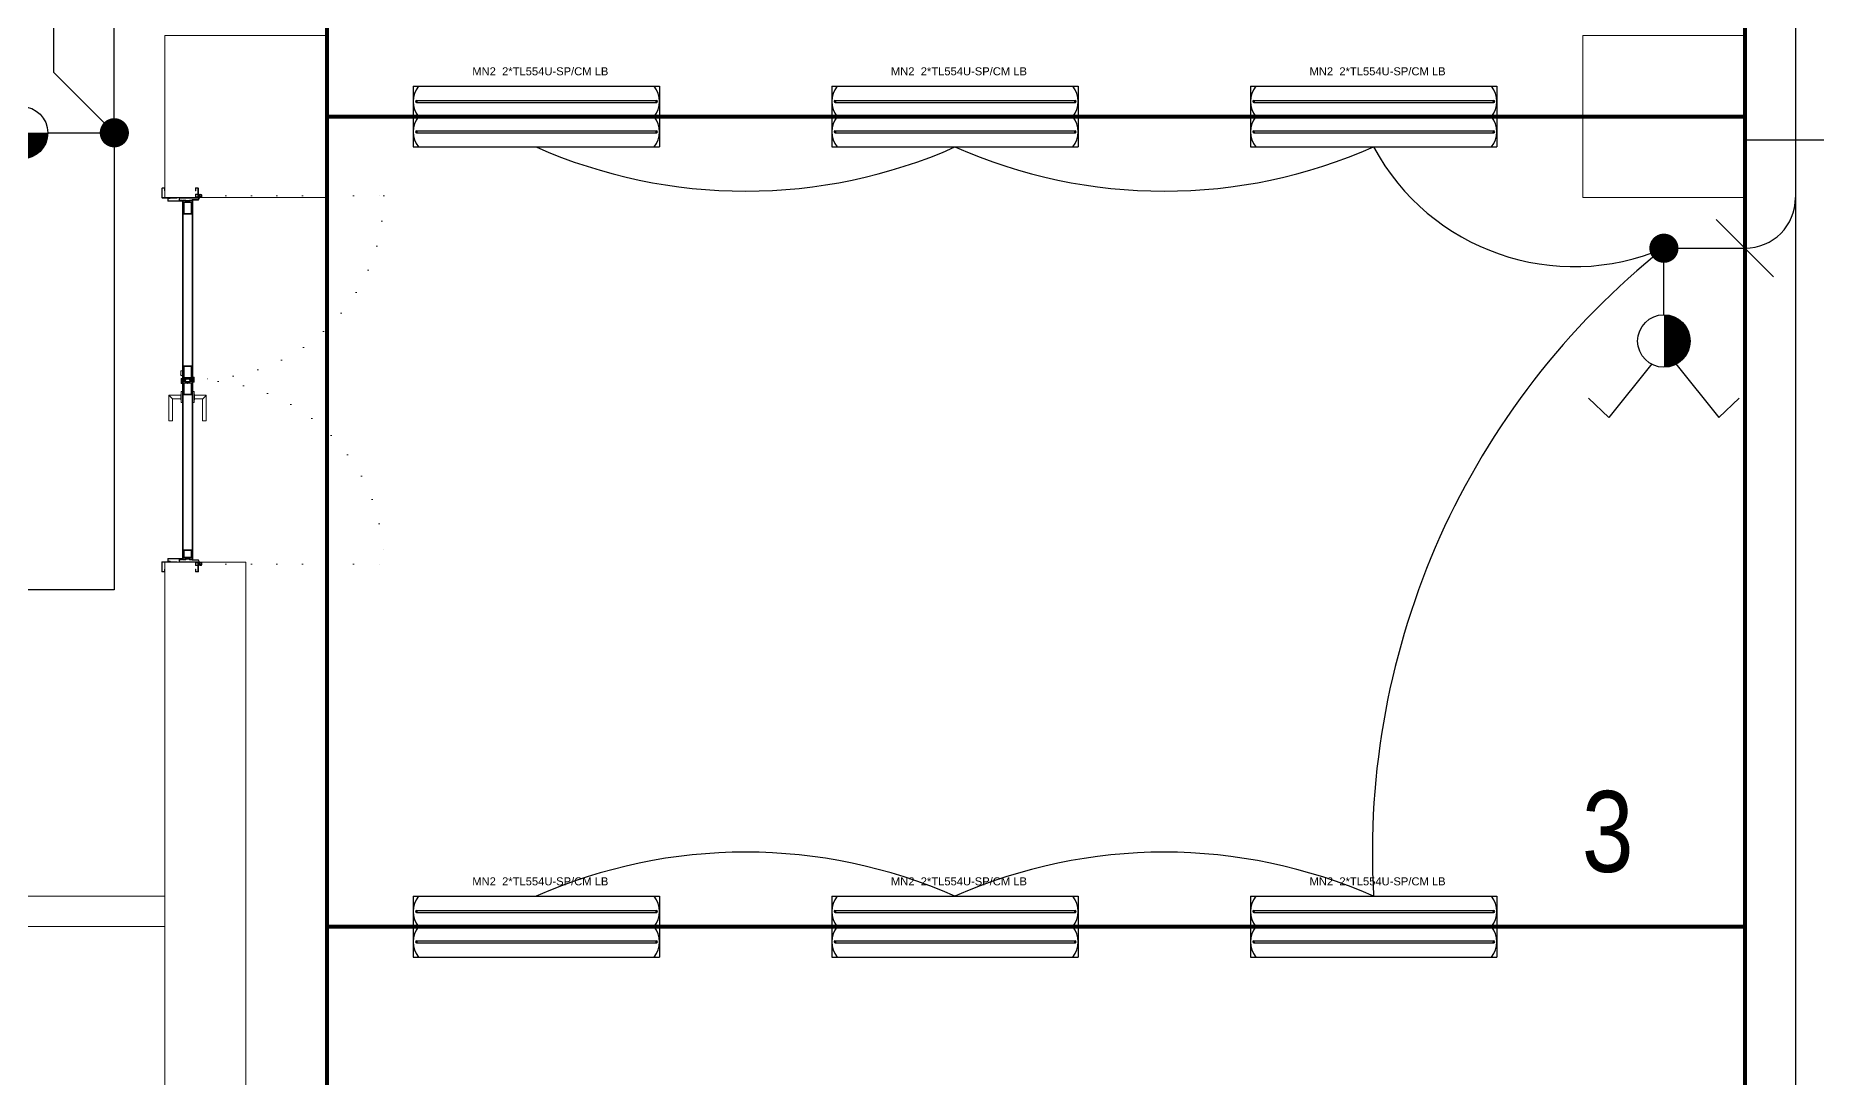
# Model space of a CAD drawing. Header units: metres. Extents: x -13316 to 152404, y -3899 to 30226.
# Drawn here: x 1116 to 1995, y 1486 to 2000 of the extents above; entities that cross this region are included whole.
import ezdxf
from ezdxf.enums import TextEntityAlignment as Align

# ---------------------------------------------------------------- set-up
doc = ezdxf.new("R2010")
doc.units = ezdxf.units.M
doc.header["$LTSCALE"] = 100
doc.header["$MEASUREMENT"] = 0
doc.linetypes.add('DOT2', pattern=[0.125, 0, -0.125])
doc.linetypes.add('HIDDEN', pattern=[0.375, 0.25, -0.125])
doc.layers.get('0').update_dxf_attribs({"color": 9, "lineweight": 9})
for name, color, linetype, lineweight in [('00', 9, 'Continuous', 9), ('01', 9, 'Continuous', 9), ('06B', 9, 'Continuous', 9), ('06C', 9, 'Continuous', 9), ('06D', 9, 'Continuous', 9), ('09', 9, 'Continuous', 9), ('10', 9, 'Continuous', 9), ('20', 9, 'DOT2', 9), ('21', 9, 'Continuous', 9), ('E-2x54 W SIVAÜSTÜ FLUORESAN YÜKSEK TAVAN ARMATÜRÜ', 7, 'Continuous', 30), ('E-KABLO', 7, 'Continuous', 30), ('E-KOMÜTATÖR ANAHTAR (ETANŞ)', 7, 'Continuous', 30), ('E-LINYE', 7, 'Continuous', 30)]:
    doc.layers.add(name, color=color, linetype=linetype, lineweight=lineweight)
doc.styles.add('Arial', font='arial.ttf', dxfattribs={"height": 2.5})
doc.styles.add('MuuM_TEXT-STANDART', font='ARIALN.TTF')

# ---------------------------------------------------------------- blocks, each defined once
blk = doc.blocks.new('2x54 W SIVAÜSTÜ FLUORESAN YÜKSEK TAVAN ARMATÜRÜ')
at = {"layer": 'E-2x54 W SIVAÜSTÜ FLUORESAN YÜKSEK TAVAN ARMATÜRÜ', "color": 4}
for p, q in [((-60.8, 15), (-60.8, -15)), ((-60.8, 15), (60.8, 15)), ((60.8, 15), (60.8, 0)), ((-60, 0), (-15, 0)), ((15, 0), (60, 0)), ((60.8, 0), (60.8, -15)), ((-60.8, -15), (60.8, -15))]:
    blk.add_line(p, q, dxfattribs=at)
at = {"layer": 'E-2x54 W SIVAÜSTÜ FLUORESAN YÜKSEK TAVAN ARMATÜRÜ', "color": 7}
for p, q in [((-60.8, 0), (60.8, 0)), ((-59.27, 8.01), (59.32, 8.01)), ((-59.16, 7.01), (59.44, 7)), ((-59.27, -6.99), (59.32, -6.99)), ((-59.16, -7.99), (59.44, -8))]:
    blk.add_line(p, q, dxfattribs=at)
for centre in [(-59.23, 7.63), (-59.23, 7.33), (59.36, 7.63), (59.36, 7.33), (-59.23, -7.37), (-59.23, -7.67), (59.36, -7.37), (59.36, -7.67)]:
    blk.add_circle(centre, 0.11, dxfattribs=at)
for centre, radius, start, end in [((-48.66, 7.5), 12.14, 141.85995, 218.14005), ((48.66, 7.5), 12.14, 321.85995, 38.14005), ((-59.12, 7.51), 0.515, 106.86737, 266.76121), ((-59.32, 7.49), 0.519, 289.2244, 84.40418), ((59.47, 7.51), 0.515, 106.86737, 266.76121), ((59.27, 7.49), 0.519, 289.2244, 84.40418), ((-48.66, -7.5), 12.14, 141.85995, 218.14005), ((-59.12, -7.49), 0.515, 106.86737, 266.76121), ((-59.32, -7.51), 0.519, 289.2244, 84.40418), ((48.66, -7.5), 12.14, 321.85995, 38.14005), ((59.47, -7.49), 0.515, 106.86737, 266.76121), ((59.27, -7.51), 0.519, 289.2244, 84.40418)]:
    blk.add_arc(centre, radius, start, end, dxfattribs=at)
at = {"layer": 'E-2x54 W SIVAÜSTÜ FLUORESAN YÜKSEK TAVAN ARMATÜRÜ', "color": 7, "style": 'Arial'}
blk.add_text('MN2  2*TL554U-SP/CM LB', height=3.9508, dxfattribs=at).set_placement((-31.61, 20.4))
blk = doc.blocks.new('100_KOMÜTATÖR ANAHTAR (ETANŞ)')
at = {"layer": 'E-KOMÜTATÖR ANAHTAR (ETANŞ)', "color": 4}
for p, q in [((-1.695, 5.222), (-2.326, 4.622)), ((-0.372, 3.563), (-1.695, 5.222)), ((0.372, 3.563), (1.695, 5.222)), ((1.695, 5.222), (2.326, 4.622)), ((0, 2.053), (0, 0))]:
    blk.add_line(p, q, dxfattribs=at)
at = {"layer": 'E-KOMÜTATÖR ANAHTAR (ETANŞ)', "color": 4, "const_width": 0.81}
blk.add_lwpolyline([(0, 3.268, 0.414214), (-0.405, 2.863, 0.414214), (0, 2.458, 0.414214)], format="xyb", dxfattribs=at)
at = {"layer": 'E-KOMÜTATÖR ANAHTAR (ETANŞ)', "color": 4}
blk.add_circle((0, 2.863), 0.81, dxfattribs=at)
blk = doc.blocks.new('p-kolon_80x80')
blk.add_lwpolyline([(-40, -40), (40, -40), (40, 40), (-40, 40)], close=True)
blk = doc.blocks.new('2.bod.sitatik')
at = {"layer": '01'}
blk.add_lwpolyline([(860, -7750), (860, -7210), (900, -7210), (900, -7750)], close=True, dxfattribs=at)
for p in [(900, -6990), (1600, -6990)]:
    blk.add_blockref('p-kolon_80x80', p, dxfattribs=at)
blk = doc.blocks.new('p-işyeri')
at = {"color": 0, "const_width": 2}
blk.add_lwpolyline([(200, 0), (200, 700), (-200, 700), (-200, 0)], close=True, dxfattribs=at)
blk = doc.blocks.new('prf-scr2')
at = {"linetype": 'DOT2', "ltscale": 10}
blk.add_line((0, 0.19), (0, -1.06), dxfattribs=at)
for p, q in [((0.09, -0.24), (-0.09, -0.2)), ((-0.09, -0.24), (0.09, -0.28)), ((0.09, -0.32), (-0.09, -0.28)), ((-0.09, -0.32), (0.09, -0.36)), ((0.09, -0.4), (-0.09, -0.36)), ((-0.09, -0.4), (0.09, -0.44)), ((0.09, -0.48), (-0.09, -0.44)), ((-0.09, -0.48), (0.09, -0.52)), ((0.09, -0.56), (-0.09, -0.52)), ((-0.09, -0.56), (0.09, -0.6)), ((0.09, -0.64), (-0.09, -0.6)), ((-0.09, -0.64), (0.09, -0.68)), ((0.09, -0.72), (-0.09, -0.68)), ((-0.09, -0.72), (0.09, -0.76)), ((0.06, -0.84), (-0.08, -0.76)), ((-0.07, -0.8), (0.06, -0.84)), ((0.09, -0.17), (0, -0.15)), ((0, -0.18), (0.09, -0.2))]:
    blk.add_line(p, q)
blk.add_lwpolyline([(0.23, 0), (-0.23, 0), (-0.23, -0.01), (-0.12, -0.14), (0.12, -0.14), (0.23, -0.01), (0.23, 0)], close=True)
for points in [[(0.23, -0.01), (-0.23, -0.01)], [(-0.09, -0.14), (-0.09, -0.2), (-0.12, -0.22), (-0.12, -0.23), (-0.09, -0.24), (-0.09, -0.28), (-0.12, -0.3), (-0.12, -0.31), (-0.09, -0.32), (-0.09, -0.36), (-0.12, -0.38), (-0.12, -0.39), (-0.09, -0.4), (-0.09, -0.44), (-0.12, -0.46), (-0.12, -0.46), (-0.09, -0.48), (-0.09, -0.52), (-0.12, -0.54), (-0.12, -0.54), (-0.09, -0.56), (-0.09, -0.6), (-0.12, -0.62), (-0.12, -0.62), (-0.09, -0.64), (-0.09, -0.68), (-0.12, -0.69), (-0.12, -0.7), (-0.09, -0.72), (-0.09, -0.73), (-0.08, -0.76), (-0.1, -0.77), (-0.1, -0.78), (-0.07, -0.8), (-0.01, -0.94), (0, -0.95), (0.01, -0.94), (0.08, -0.76), (0.09, -0.76), (0.12, -0.74), (0.12, -0.73), (0.09, -0.72), (0.09, -0.68), (0.12, -0.66), (0.12, -0.66), (0.09, -0.64), (0.09, -0.6), (0.12, -0.58), (0.12, -0.58), (0.09, -0.56), (0.09, -0.52), (0.12, -0.5), (0.12, -0.5), (0.09, -0.48), (0.09, -0.44), (0.12, -0.43), (0.12, -0.42), (0.09, -0.4), (0.09, -0.36), (0.12, -0.35), (0.12, -0.34), (0.09, -0.32), (0.09, -0.28), (0.12, -0.27), (0.12, -0.26), (0.09, -0.24), (0.09, -0.2), (0.12, -0.19), (0.12, -0.18), (0.09, -0.17), (0.09, -0.14)]]:
    blk.add_lwpolyline(points)
blk = doc.blocks.new('gr-p-barel kilitli kapı kolu')
at = {"flags": 128}
for points in [[(-0.9, 0.8), (-0.9, 4.9), (-11.7, 4.9), (-11.7, 6.7), (0.9, 6.7), (0.9, 0.8)], [(-0.8, 5), (0.8, 6.6)]]:
    blk.add_lwpolyline(points, dxfattribs=at)
blk.add_lwpolyline([(-2.75, 0), (-2.75, 0.7), (2.75, 0.7), (2.75, 0)])
blk.add_lwpolyline([(-1.3, 0.7), (1.3, 0.7), (1.3, 0.8), (-1.3, 0.8)], close=True)
blk = doc.blocks.new('p-de-02')
at = {"layer": '06C'}
blk.add_lwpolyline([(106.3, -16.61, 1), (106.3, -15.81), (104.3, -15.81), (104.3, -16.61), (106.41, -16.61)], format="xyb", dxfattribs=at)
blk.add_arc((106.3, -16.21), 0.5, 233.1301, 126.8699, dxfattribs=at)
at = {"layer": '09'}
for p, q in [((108.1, -16.71), (108.1, -16.55)), ((108.2, -16.71), (108.2, -16.55)), ((108.3, -16.55), (108.3, -16.71)), ((108.4, -16.71), (108.4, -16.55)), ((108.5, -16.55), (108.5, -16.71)), ((108.6, -16.71), (108.6, -16.55)), ((108.7, -16.55), (108.7, -16.71)), ((108.8, -16.55), (108.8, -16.71)), ((109.3, -21.85), (109.3, -21.7)), ((109.4, -21.7), (109.4, -21.85)), ((109.5, -21.85), (109.5, -21.7)), ((109.6, -21.7), (109.6, -21.85)), ((109.7, -21.85), (109.7, -21.7)), ((109.8, -21.7), (109.8, -21.85)), ((109.9, -21.85), (109.9, -21.7)), ((110, -21.85), (110, -21.7))]:
    blk.add_line(p, q, dxfattribs=at)
at = {"layer": '10'}
for points in [[(14.2, -6.8, -0.414214), (14.3, -6.7), (18.7, -6.7, -0.414214), (18.8, -6.8), (18.8, -14.1), (19, -14.1), (19, -6.8, 0.414214), (18.7, -6.5), (14.3, -6.5, 0.414214), (14, -6.8), (14, -7.7, 0.414214), (14.3, -8), (15.4, -8), (15.4, -7.8), (14.3, -7.8, -0.414214), (14.2, -7.7)], [(203.4, -6.8, 0.414214), (203.3, -6.7), (198.9, -6.7, 0.414214), (198.8, -6.8), (198.8, -14.1), (198.6, -14.1), (198.6, -6.8, -0.414214), (198.9, -6.5), (203.3, -6.5, -0.414214), (203.6, -6.8), (203.6, -7.7, -0.414214), (203.3, -8), (202.2, -8), (202.2, -7.8), (203.3, -7.8, 0.414214), (203.4, -7.7)], [(19, -9.7, -0.414214), (19.3, -9.4), (20.3, -9.4, -0.414214), (20.6, -9.7), (20.6, -16.1, -0.414214), (20.3, -16.4, -0.414214), (20, -16.1), (20, -15.2), (19, -15.2), (19, -24.2, -0.414214), (18.7, -24.5), (14.3, -24.5, -0.414214), (14, -24.2), (14, -23.3, -0.414214), (14.3, -23), (15.4, -23), (15.4, -23.2), (14.3, -23.2, 0.414214), (14.2, -23.3), (14.2, -24.2, 0.414214), (14.3, -24.3), (18.7, -24.3, 0.414214), (18.8, -24.2), (18.8, -15), (20.2, -15), (20.2, -16.1, 0.414214), (20.3, -16.2, 0.414214), (20.4, -16.1), (20.4, -9.7, 0.414214), (20.3, -9.6), (19.3, -9.6, 0.414214), (19.2, -9.7), (19.2, -10.6), (19, -10.6)], [(198.6, -9.7, 0.414214), (198.3, -9.4), (197.3, -9.4, 0.414214), (197, -9.7), (197, -16.1, 0.414214), (197.3, -16.4, 0.414214), (197.6, -16.1), (197.6, -15.2), (198.6, -15.2), (198.6, -24.2, 0.414214), (198.9, -24.5), (203.3, -24.5, 0.414214), (203.6, -24.2), (203.6, -23.3, 0.414214), (203.3, -23), (202.2, -23), (202.2, -23.2), (203.3, -23.2, -0.414214), (203.4, -23.3), (203.4, -24.2, -0.414214), (203.3, -24.3), (198.9, -24.3, -0.414214), (198.8, -24.2), (198.8, -15), (197.4, -15), (197.4, -16.1, -0.414214), (197.3, -16.2, -0.414214), (197.2, -16.1), (197.2, -9.7, -0.414214), (197.3, -9.6), (198.3, -9.6, -0.414214), (198.4, -9.7), (198.4, -10.6), (198.6, -10.6)], [(18.42, -25.01), (19.8, -24.37), (19.8, -21.5), (20, -21.5), (20, -24.5), (18.53, -25.18, -14.796002)], [(199.18, -25.01), (197.8, -24.37), (197.8, -21.5), (197.6, -21.5), (197.6, -24.5), (199.07, -25.18, 14.796002)]]:
    blk.add_lwpolyline(points, format="xyb", close=True, dxfattribs=at)
for points in [[(108.2, -20.05), (108.2, -18.05), (108.5, -18.05), (108.5, -17.01), (20.3, -17.01), (20.3, -18.05), (20.6, -18.05), (20.6, -20.05), (20.3, -20.05), (20.3, -18.35), (20, -18.35), (20, -16.71), (108.8, -16.71), (108.8, -18.35), (108.5, -18.35), (108.5, -20.05)], [(109.9, -20.05), (109.9, -18.05), (109.6, -18.05), (109.6, -17.01), (197.3, -17.01), (197.3, -18.05), (197, -18.05), (197, -20.05), (197.3, -20.05), (197.3, -18.35), (197.6, -18.35), (197.6, -16.71), (109.3, -16.71), (109.3, -18.35), (109.6, -18.35), (109.6, -20.05)], [(108.2, -18.05), (108.2, -20.05), (108.8, -20.05), (108.8, -21.7), (20, -21.7), (20, -20.05), (20.6, -20.05), (20.6, -18.05), (20.9, -18.05), (20.9, -20.35), (20.3, -20.35), (20.3, -21.4), (108.5, -21.4), (108.5, -20.35), (107.9, -20.35), (107.9, -18.05), (108.2, -18.05)], [(109.9, -18.05), (109.9, -20.05), (109.3, -20.05), (109.3, -21.7), (197.6, -21.7), (197.6, -20.05), (197, -20.05), (197, -18.05), (196.7, -18.05), (196.7, -20.35), (197.3, -20.35), (197.3, -21.4), (109.6, -21.4), (109.6, -20.35), (110.2, -20.35), (110.2, -18.05), (109.9, -18.05)]]:
    blk.add_lwpolyline(points, dxfattribs=at)
for points in [[(20.9, -17.2), (26.9, -17.2), (26.9, -21.2), (20.9, -21.2)], [(21.2, -17.5), (26.6, -17.5), (26.6, -20.9), (21.2, -20.9)], [(107.9, -17.2), (101.9, -17.2), (101.9, -21.2), (107.9, -21.2)], [(107.6, -17.5), (102.2, -17.5), (102.2, -20.9), (107.6, -20.9)], [(110, -16.05), (108.1, -16.05), (108.1, -16.55), (110.6, -16.55), (110.6, -16.55), (110.6, -16.05)], [(110.2, -17.2), (116.2, -17.2), (116.2, -21.2), (110.2, -21.2)], [(110.5, -17.5), (115.9, -17.5), (115.9, -20.9), (110.5, -20.9)], [(196.7, -17.2), (192.7, -17.2), (192.7, -21.2), (196.7, -21.2)], [(196.4, -17.5), (193, -17.5), (193, -20.9), (196.4, -20.9)], [(108.1, -22.35), (110, -22.35), (110, -21.85), (108.1, -21.85), (107.5, -21.85), (107.5, -22.35)]]:
    blk.add_lwpolyline(points, close=True, dxfattribs=at)
for centre in [(17.85, -25.5), (199.75, -25.5)]:
    blk.add_circle(centre, 0.55, dxfattribs=at)
at = {"layer": '20'}
for p, q in [((17.85, -25.5), (17.85, -116.03)), ((199.75, -25.5), (199.75, -116.03))]:
    blk.add_line(p, q, dxfattribs=at)
at = {"layer": '20', "linetype": 'HIDDEN'}
for points in [[(18.6, -24.3), (18.6, -23), (17.1, -23), (17.1, -24.3)], [(18.4, -24.99), (18.4, -23.2), (17.3, -23.2), (17.3, -24.99)], [(199, -24.3), (199, -23), (200.5, -23), (200.5, -24.3)], [(199.2, -24.99), (199.2, -23.2), (200.3, -23.2), (200.3, -24.99)]]:
    blk.add_lwpolyline(points, dxfattribs=at)
at = {"layer": '20'}
for centre, start, end in [((17.85, -25.5), 270, 2.4057), ((199.75, -25.5), 177.5943, 270)]:
    blk.add_arc(centre, 90.53, start, end, dxfattribs=at)
at = {"layer": '06B', "xscale": -1}
blk.add_blockref('gr-p-barel kilitli kapı kolu', (117.3, -16.69), dxfattribs=at)
at = {"layer": '06B', "rotation": 180}
blk.add_blockref('gr-p-barel kilitli kapı kolu', (117.3, -21.71), dxfattribs=at)
at = {"layer": '10', "xscale": -1, "rotation": 90}
for p in [(20.3, -19.2), (109.6, -19.2)]:
    blk.add_blockref('prf-scr2', p, dxfattribs=at)
at = {"layer": '10', "rotation": 270}
for p in [(108.5, -19.2), (197.3, -19.2)]:
    blk.add_blockref('prf-scr2', p, dxfattribs=at)
blk = doc.blocks.new('2.bod.Mimari')
at = {"layer": '00'}
blk.add_lwpolyline([(40, -7375), (40, -7390), (860, -7390), (860, -7375)], close=True, dxfattribs=at)
at = {"layer": '06D', "color": 89, "linetype": 'HIDDEN', "true_color": 0x2e4d23, "rotation": 90}
for p in [(1640, -6790), (1640, -7190), (1640, -7590)]:
    blk.add_blockref('p-işyeri', p, dxfattribs=at)
at = {"layer": '10', "xscale": -1, "rotation": 90}
blk.add_blockref('p-de-02', (852, -7011.2), dxfattribs=at)
at = {"layer": '21', "style": 'MuuM_TEXT-STANDART'}
blk.add_text('3', height=40, dxfattribs=at).set_placement((1585, -7375), align=Align.BOTTOM_RIGHT)

msp = doc.modelspace()

# ---------------------------------------------------------------- linework, layer by layer
at = {"layer": 'E-KABLO', "color": 5}
for p, q in [((1985, 2580.59), (1985, 1920)), ((1985, 1920), (1985, 1120))]:
    msp.add_line(p, q, dxfattribs=at)
at = {"layer": 'E-KABLO', "color": 6}
for p, q in [((1155, 1952.01), (1155, 2555.59)), ((1125, 2331.25), (1125, 1982.01)), ((1125, 1982.01), (1155, 1952.01)), ((1155, 1952.01), (1155, 1726.25)), ((1920, 1895), (1960, 1895)), ((1155, 1726.25), (990, 1726.25))]:
    msp.add_line(p, q, dxfattribs=at)
at = {"layer": 'E-KABLO', "color": 4, "linetype": 'Continuous', "const_width": 7.2}
for points in [[(1151.4, 1952.01, 1), (1158.6, 1952.01, 1)], [(1916.4, 1895, 1), (1923.6, 1895, 1)]]:
    msp.add_lwpolyline(points, format="xyb", close=True, dxfattribs=at)
at = {"layer": 'E-KABLO', "color": 6}
for centre, radius, start, end in [((1466.67, 2178.92), 255.73, 246.16696, 293.83304), ((1673.33, 2178.93), 255.73, 246.16736, 293.83264), ((1875.72, 1998.51), 112.58, 208.3771, 293.16155), ((1960, 1920), 25, 270, 0), ((2157.81, 1596.38), 381.74, 128.5327, 183.21049), ((1466.67, 1341.08), 255.73, 66.16696, 113.83304), ((1673.33, 1341.07), 255.73, 66.16736, 113.83264)]:
    msp.add_arc(centre, radius, start, end, dxfattribs=at)
at = {"layer": 'E-LINYE', "color": 7, "linetype": 'Continuous'}
for p, q in [((1960, 1895), (1960, 1948.41)), ((2006.53, 1948.41), (1960, 1948.41)), ((1974.14, 1880.86), (1945.86, 1909.14))]:
    msp.add_line(p, q, dxfattribs=at)

# ---------------------------------------------------------------- block references
for name in ['2.bod.sitatik', '2.bod.Mimari']:
    msp.add_blockref(name, (320, 8950))
at = {"layer": 'E-2x54 W SIVAÜSTÜ FLUORESAN YÜKSEK TAVAN ARMATÜRÜ', "color": 6}
for p in [(1363.33, 1960), (1570, 1960), (1776.67, 1960), (1363.33, 1560), (1570, 1560), (1776.67, 1560)]:
    msp.add_blockref('2x54 W SIVAÜSTÜ FLUORESAN YÜKSEK TAVAN ARMATÜRÜ', p, dxfattribs=at)
at = {"layer": 'E-KOMÜTATÖR ANAHTAR (ETANŞ)', "xscale": 16, "yscale": 16, "zscale": 16}
for p, rotation in [((1155, 1952.01), 89.99999999999999), ((1920, 1895), 180)]:
    msp.add_blockref('100_KOMÜTATÖR ANAHTAR (ETANŞ)', p, dxfattribs=dict(at, rotation=rotation))

doc.saveas('drawing.dxf')
